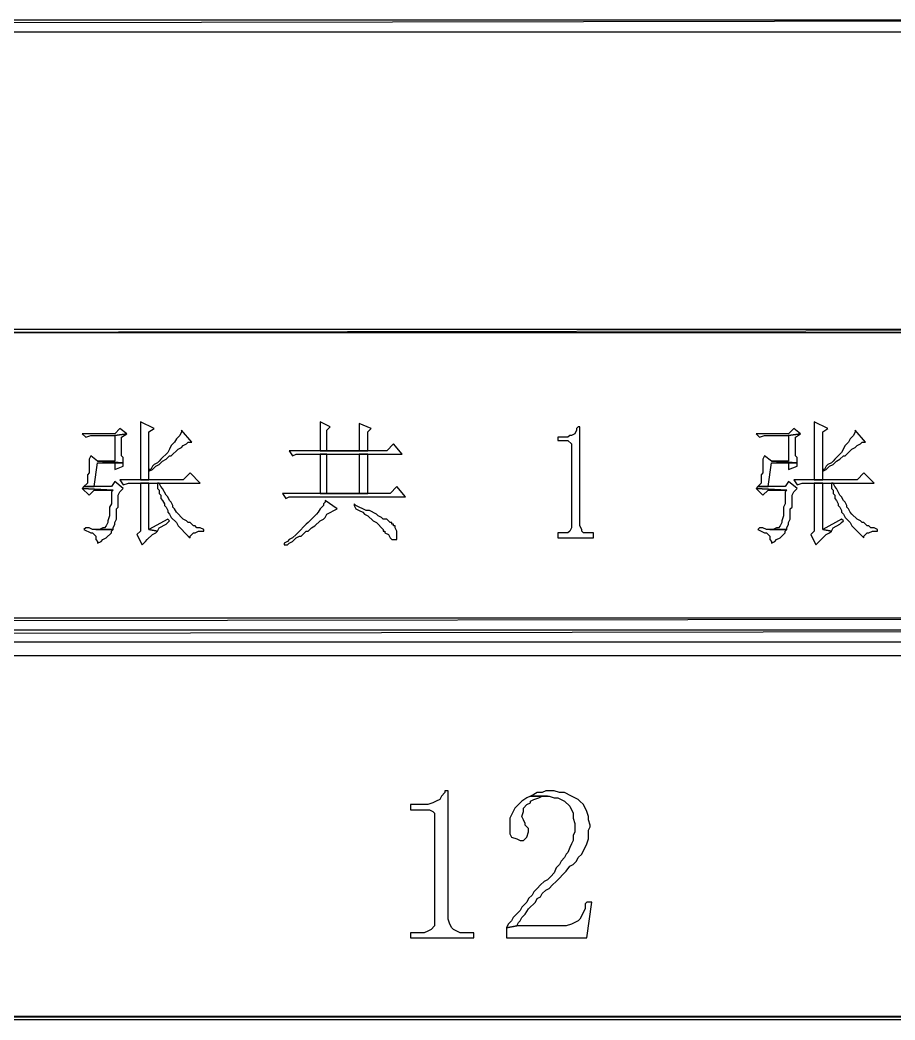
# Model space of a CAD drawing. Extents: x -15.4 to 0.8, y 0.3 to 11.8.
# Drawn here: x -0.7483 to -0.3219, y 0.5669 to 1.0544 of the extents above; entities that cross this region are included whole.
import ezdxf

# ---------------------------------------------------------------- set-up
doc = ezdxf.new("R2010")
doc.units = 0
doc.header["$MEASUREMENT"] = 0
doc.linetypes.add('AUSGEZOGEN', pattern=[0])
doc.layers.get('0').update_dxf_attribs({"linetype": 'AUSGEZOGEN'})

msp = doc.modelspace()

# ---------------------------------------------------------------- linework, layer by layer
for points in [[(0.08455, 1.0544), (-3.26545, 1.04856), (-3.26545, 1.04856), (-3.27128, 1.0544), (0.08455, 1.0544)], [(0.07872, 1.04856), (0.08455, 1.0544), (0.08455, 1.0544), (-3.26545, 1.04856), (0.07872, 1.04856)], [(-1.03545, 0.90356), (-1.03545, 0.9019), (-1.03545, 0.9019), (0.08122, 0.90356), (-1.03545, 0.90356)], [(-1.03545, 0.9019), (0.08122, 0.90356), (0.08122, 0.90356), (0.08122, 0.9019), (-1.03545, 0.9019)], [(-0.68961, 0.85856), (-0.68961, 0.83023), (-0.68961, 0.83023), (-0.68545, 0.83023), (-0.68545, 0.83023), (-0.68545, 0.85356), (-0.68545, 0.85356), (-0.68295, 0.85523), (-0.68961, 0.85856)], [(-0.60211, 0.85856), (-0.60211, 0.8444), (-0.60211, 0.8444), (-0.59878, 0.8444), (-0.59878, 0.8444), (-0.59878, 0.8544), (-0.59878, 0.8544), (-0.59711, 0.85606), (-0.60211, 0.85856)], [(-0.36128, 0.85856), (-0.36128, 0.83023), (-0.36128, 0.83023), (-0.35711, 0.83023), (-0.35711, 0.83023), (-0.35711, 0.85356), (-0.35711, 0.85356), (-0.35461, 0.85523), (-0.36128, 0.85856)], [(-0.69961, 0.85523), (-0.70211, 0.85273), (-0.70211, 0.85273), (-0.71795, 0.85273), (-0.71795, 0.85273), (-0.71628, 0.85106), (-0.71628, 0.85106), (-0.71378, 0.8519), (-0.71378, 0.8519), (-0.70211, 0.8519), (-0.70211, 0.8519), (-0.69628, 0.85273), (-0.69961, 0.85523)], [(-0.66961, 0.8544), (-0.66961, 0.85356), (-0.66961, 0.85356), (-0.67045, 0.8519), (-0.67045, 0.8519), (-0.67128, 0.85106), (-0.67128, 0.85106), (-0.67211, 0.85023), (-0.67211, 0.85023), (-0.67295, 0.84856), (-0.67295, 0.84856), (-0.67461, 0.8469), (-0.67461, 0.8469), (-0.67545, 0.84523), (-0.67545, 0.84523), (-0.67628, 0.84356), (-0.67628, 0.84356), (-0.67961, 0.84023), (-0.67961, 0.84023), (-0.68045, 0.8394), (-0.68045, 0.8394), (-0.68128, 0.83856), (-0.68128, 0.83856), (-0.68295, 0.83773), (-0.68295, 0.83773), (-0.68378, 0.8369), (-0.68378, 0.8369), (-0.68461, 0.83523), (-0.68461, 0.83523), (-0.68545, 0.83523), (-0.68545, 0.83523), (-0.68545, 0.8344), (-0.68545, 0.8344), (-0.68378, 0.83523), (-0.68378, 0.83523), (-0.68211, 0.8369), (-0.68211, 0.8369), (-0.68045, 0.83773), (-0.68045, 0.83773), (-0.67878, 0.8394), (-0.67878, 0.8394), (-0.67711, 0.84023), (-0.67711, 0.84023), (-0.67628, 0.84106), (-0.67628, 0.84106), (-0.67545, 0.8419), (-0.67545, 0.8419), (-0.67461, 0.8419), (-0.67461, 0.8419), (-0.67128, 0.84523), (-0.67128, 0.84523), (-0.66961, 0.84606), (-0.66961, 0.84606), (-0.66878, 0.8469), (-0.66878, 0.8469), (-0.66711, 0.84773), (-0.66711, 0.84773), (-0.66628, 0.84856), (-0.66628, 0.84856), (-0.66461, 0.84856), (-0.66961, 0.8544)], [(-0.58295, 0.85773), (-0.58295, 0.8444), (-0.58295, 0.8444), (-0.60211, 0.8444), (-0.60211, 0.8444), (-0.57878, 0.8444), (-0.57878, 0.8444), (-0.57878, 0.85356), (-0.57878, 0.85356), (-0.57711, 0.85523), (-0.58295, 0.85773)], [(-0.47545, 0.85606), (-0.47628, 0.85606), (-0.47628, 0.85606), (-0.47711, 0.85523), (-0.47711, 0.85523), (-0.47711, 0.8544), (-0.47711, 0.8544), (-0.47795, 0.85273), (-0.47795, 0.85273), (-0.47961, 0.8519), (-0.47961, 0.8519), (-0.48045, 0.8519), (-0.48045, 0.8519), (-0.48128, 0.85106), (-0.48128, 0.85106), (-0.48628, 0.85106), (-0.48628, 0.85106), (-0.48628, 0.8494), (-0.48628, 0.8494), (-0.48128, 0.8494), (-0.48128, 0.8494), (-0.47961, 0.84773), (-0.47961, 0.84773), (-0.47961, 0.8069), (-0.47961, 0.8069), (-0.48045, 0.80523), (-0.48045, 0.80523), (-0.48128, 0.8044), (-0.48128, 0.8044), (-0.48628, 0.8044), (-0.48628, 0.8044), (-0.48628, 0.8019), (-0.48628, 0.8019), (-0.46878, 0.8019), (-0.46878, 0.8019), (-0.46878, 0.8044), (-0.46878, 0.8044), (-0.47378, 0.8044), (-0.47378, 0.8044), (-0.47461, 0.80523), (-0.47461, 0.80523), (-0.47461, 0.80606), (-0.47461, 0.80606), (-0.47545, 0.80773), (-0.47545, 0.80773), (-0.47545, 0.8094), (-0.47545, 0.85606)], [(-0.37128, 0.85523), (-0.37378, 0.85273), (-0.37378, 0.85273), (-0.38961, 0.85273), (-0.38961, 0.85273), (-0.38795, 0.85106), (-0.38795, 0.85106), (-0.38545, 0.8519), (-0.38545, 0.8519), (-0.37378, 0.8519), (-0.37378, 0.8519), (-0.36795, 0.85273), (-0.37128, 0.85523)], [(-0.34128, 0.8544), (-0.34128, 0.85356), (-0.34128, 0.85356), (-0.34211, 0.8519), (-0.34211, 0.8519), (-0.34378, 0.85023), (-0.34378, 0.85023), (-0.34461, 0.84856), (-0.34461, 0.84856), (-0.34628, 0.8469), (-0.34628, 0.8469), (-0.34795, 0.84356), (-0.34795, 0.84356), (-0.35128, 0.84023), (-0.35128, 0.84023), (-0.35211, 0.8394), (-0.35211, 0.8394), (-0.35295, 0.83856), (-0.35295, 0.83856), (-0.35461, 0.83773), (-0.35461, 0.83773), (-0.35545, 0.8369), (-0.35545, 0.8369), (-0.35628, 0.83523), (-0.35628, 0.83523), (-0.35711, 0.83523), (-0.35711, 0.83523), (-0.35711, 0.8344), (-0.35711, 0.8344), (-0.35545, 0.83523), (-0.35545, 0.83523), (-0.35378, 0.8369), (-0.35378, 0.8369), (-0.35211, 0.83773), (-0.35211, 0.83773), (-0.35045, 0.8394), (-0.35045, 0.8394), (-0.34878, 0.84023), (-0.34878, 0.84023), (-0.34711, 0.8419), (-0.34711, 0.8419), (-0.34628, 0.8419), (-0.34628, 0.8419), (-0.34378, 0.8444), (-0.34378, 0.8444), (-0.34295, 0.84523), (-0.34295, 0.84523), (-0.34128, 0.84606), (-0.34128, 0.84606), (-0.34045, 0.8469), (-0.34045, 0.8469), (-0.33878, 0.84773), (-0.33878, 0.84773), (-0.33795, 0.84856), (-0.33795, 0.84856), (-0.33628, 0.84856), (-0.34128, 0.8544)], [(-0.69628, 0.85273), (-0.70211, 0.8519), (-0.70211, 0.8519), (-0.70211, 0.8394), (-0.70211, 0.8394), (-0.71045, 0.8394), (-0.71045, 0.8394), (-0.69795, 0.83856), (-0.69795, 0.83856), (-0.69795, 0.84106), (-0.69795, 0.84106), (-0.69878, 0.8419), (-0.69878, 0.8419), (-0.69878, 0.85106), (-0.69628, 0.85273)], [(-0.36795, 0.85273), (-0.37378, 0.8519), (-0.37378, 0.8519), (-0.37378, 0.8394), (-0.37378, 0.8394), (-0.38211, 0.8394), (-0.38211, 0.8394), (-0.36961, 0.83856), (-0.36961, 0.83856), (-0.36961, 0.84106), (-0.36961, 0.84106), (-0.37045, 0.8419), (-0.37045, 0.8419), (-0.37045, 0.85106), (-0.36795, 0.85273)], [(-0.56628, 0.84773), (-0.56961, 0.8444), (-0.56961, 0.8444), (-0.61711, 0.8444), (-0.61711, 0.8444), (-0.61545, 0.8419), (-0.61545, 0.8419), (-0.61378, 0.84273), (-0.61378, 0.84273), (-0.56211, 0.84273), (-0.56628, 0.84773)], [(-0.71378, 0.8419), (-0.71461, 0.84023), (-0.71461, 0.84023), (-0.71461, 0.83356), (-0.71461, 0.83356), (-0.71545, 0.83273), (-0.71545, 0.83273), (-0.71545, 0.82856), (-0.71545, 0.82856), (-0.71711, 0.8269), (-0.71711, 0.8269), (-0.71211, 0.8269), (-0.71211, 0.8269), (-0.71045, 0.83856), (-0.71045, 0.83856), (-0.69795, 0.83856), (-0.69795, 0.83856), (-0.71045, 0.8394), (-0.71378, 0.8419)], [(-0.69795, 0.83856), (-0.70211, 0.83856), (-0.70211, 0.83856), (-0.70211, 0.83523), (-0.70211, 0.83523), (-0.69795, 0.8369), (-0.69795, 0.8369), (-0.69795, 0.83773), (-0.69795, 0.83856)], [(-0.59878, 0.82356), (-0.59878, 0.84273), (-0.59878, 0.84273), (-0.60211, 0.84273), (-0.60211, 0.84273), (-0.60211, 0.82356), (-0.60211, 0.82356), (-0.59878, 0.82356), (-0.59878, 0.82356)], [(-0.57878, 0.84273), (-0.58295, 0.84273), (-0.58295, 0.84273), (-0.58295, 0.82356), (-0.58295, 0.82356), (-0.60211, 0.82356), (-0.60211, 0.82356), (-0.57878, 0.82356), (-0.57878, 0.84273)], [(-0.38545, 0.8419), (-0.38628, 0.84023), (-0.38628, 0.84023), (-0.38628, 0.83356), (-0.38628, 0.83356), (-0.38711, 0.83273), (-0.38711, 0.83273), (-0.38711, 0.82856), (-0.38711, 0.82856), (-0.38878, 0.8269), (-0.38878, 0.8269), (-0.38378, 0.8269), (-0.38378, 0.8269), (-0.38211, 0.83856), (-0.38211, 0.83856), (-0.36961, 0.83856), (-0.36961, 0.83856), (-0.38211, 0.8394), (-0.38545, 0.8419)], [(-0.36961, 0.83856), (-0.37378, 0.83856), (-0.37378, 0.83856), (-0.37378, 0.83523), (-0.37378, 0.83523), (-0.36961, 0.8369), (-0.36961, 0.8369), (-0.36961, 0.83773), (-0.36961, 0.83856)], [(-0.70211, 0.8294), (-0.70378, 0.8269), (-0.70378, 0.8269), (-0.71711, 0.8269), (-0.71711, 0.8269), (-0.71795, 0.82606), (-0.71795, 0.82606), (-0.70295, 0.82523), (-0.70295, 0.82523), (-0.70378, 0.8244), (-0.70378, 0.8244), (-0.70378, 0.81856), (-0.70378, 0.81856), (-0.70461, 0.8169), (-0.70461, 0.8169), (-0.70461, 0.81273), (-0.70461, 0.81273), (-0.70545, 0.81023), (-0.70545, 0.81023), (-0.70545, 0.8094), (-0.70545, 0.8094), (-0.70628, 0.80773), (-0.70628, 0.80773), (-0.70711, 0.8069), (-0.70711, 0.8069), (-0.70795, 0.8069), (-0.70795, 0.8069), (-0.70961, 0.80606), (-0.70961, 0.80606), (-0.71128, 0.80606), (-0.71128, 0.80606), (-0.70295, 0.80606), (-0.70295, 0.80606), (-0.70295, 0.8069), (-0.70295, 0.8069), (-0.70211, 0.80856), (-0.70211, 0.80856), (-0.70211, 0.8094), (-0.70211, 0.8094), (-0.70128, 0.81106), (-0.70128, 0.81106), (-0.70128, 0.81606), (-0.70128, 0.81606), (-0.70045, 0.8169), (-0.70045, 0.8169), (-0.70045, 0.82273), (-0.70045, 0.82273), (-0.69961, 0.8244), (-0.69961, 0.8244), (-0.69795, 0.82606), (-0.70211, 0.8294)], [(-0.66545, 0.83356), (-0.66878, 0.83023), (-0.66878, 0.83023), (-0.69961, 0.83023), (-0.69961, 0.83023), (-0.69795, 0.82773), (-0.69795, 0.82773), (-0.69545, 0.82856), (-0.69545, 0.82856), (-0.66045, 0.82856), (-0.66545, 0.83356)], [(-0.37378, 0.8294), (-0.37545, 0.8269), (-0.37545, 0.8269), (-0.38878, 0.8269), (-0.38878, 0.8269), (-0.38961, 0.82606), (-0.38961, 0.82606), (-0.37461, 0.82523), (-0.37461, 0.82523), (-0.37545, 0.8244), (-0.37545, 0.8244), (-0.37545, 0.81856), (-0.37545, 0.81856), (-0.37628, 0.8169), (-0.37628, 0.8169), (-0.37628, 0.81273), (-0.37628, 0.81273), (-0.37711, 0.81023), (-0.37711, 0.81023), (-0.37711, 0.8094), (-0.37711, 0.8094), (-0.37795, 0.80773), (-0.37795, 0.80773), (-0.37878, 0.8069), (-0.37878, 0.8069), (-0.37961, 0.8069), (-0.37961, 0.8069), (-0.38128, 0.80606), (-0.38128, 0.80606), (-0.38295, 0.80606), (-0.38295, 0.80606), (-0.37461, 0.80606), (-0.37461, 0.80606), (-0.37461, 0.8069), (-0.37461, 0.8069), (-0.37378, 0.80856), (-0.37378, 0.80856), (-0.37378, 0.8094), (-0.37378, 0.8094), (-0.37295, 0.81106), (-0.37295, 0.81106), (-0.37295, 0.81606), (-0.37295, 0.81606), (-0.37211, 0.8169), (-0.37211, 0.8169), (-0.37211, 0.82273), (-0.37211, 0.82273), (-0.37128, 0.8244), (-0.37128, 0.8244), (-0.36961, 0.82606), (-0.37378, 0.8294)], [(-0.33711, 0.83356), (-0.34045, 0.83023), (-0.34045, 0.83023), (-0.37128, 0.83023), (-0.37128, 0.83023), (-0.36961, 0.82773), (-0.36961, 0.82773), (-0.36711, 0.82856), (-0.36711, 0.82856), (-0.33211, 0.82856), (-0.33711, 0.83356)], [(-0.71795, 0.82606), (-0.71461, 0.82273), (-0.71461, 0.82273), (-0.71211, 0.82523), (-0.71211, 0.82523), (-0.70295, 0.82523), (-0.71795, 0.82606)], [(-0.68545, 0.82856), (-0.68961, 0.82856), (-0.68961, 0.82856), (-0.68961, 0.80523), (-0.68961, 0.80523), (-0.69128, 0.80356), (-0.69128, 0.80356), (-0.68878, 0.79856), (-0.68878, 0.79856), (-0.68711, 0.80023), (-0.68711, 0.80023), (-0.68628, 0.80106), (-0.68628, 0.80106), (-0.68378, 0.80356), (-0.68378, 0.80356), (-0.68211, 0.8044), (-0.68211, 0.8044), (-0.68128, 0.80523), (-0.68128, 0.80523), (-0.68545, 0.80606), (-0.68545, 0.82856)], [(-0.68045, 0.82856), (-0.68128, 0.82856), (-0.68128, 0.82856), (-0.68128, 0.82606), (-0.68128, 0.82606), (-0.68045, 0.82523), (-0.68045, 0.82523), (-0.68045, 0.82356), (-0.68045, 0.82356), (-0.67961, 0.82273), (-0.67961, 0.82273), (-0.67961, 0.82106), (-0.67961, 0.82106), (-0.67878, 0.82023), (-0.67878, 0.82023), (-0.67795, 0.81856), (-0.67795, 0.81856), (-0.67795, 0.81773), (-0.67795, 0.81773), (-0.67711, 0.8169), (-0.67711, 0.8169), (-0.67628, 0.81523), (-0.67628, 0.81523), (-0.67628, 0.8144), (-0.67628, 0.8144), (-0.67545, 0.81356), (-0.67545, 0.81356), (-0.67461, 0.8119), (-0.67461, 0.8119), (-0.67211, 0.8094), (-0.67211, 0.8094), (-0.67128, 0.80773), (-0.67128, 0.80773), (-0.66628, 0.80273), (-0.66628, 0.80273), (-0.66545, 0.8019), (-0.66545, 0.8019), (-0.66545, 0.80273), (-0.66545, 0.80273), (-0.66378, 0.8044), (-0.66378, 0.8044), (-0.66295, 0.8044), (-0.66295, 0.8044), (-0.66128, 0.80523), (-0.66128, 0.80523), (-0.65878, 0.80523), (-0.65878, 0.80523), (-0.65878, 0.80606), (-0.65878, 0.80606), (-0.66045, 0.8069), (-0.66045, 0.8069), (-0.66211, 0.8069), (-0.66211, 0.8069), (-0.66295, 0.80773), (-0.66295, 0.80773), (-0.66378, 0.80773), (-0.66378, 0.80773), (-0.66461, 0.80856), (-0.66461, 0.80856), (-0.66545, 0.8094), (-0.66545, 0.8094), (-0.66628, 0.8094), (-0.66628, 0.8094), (-0.66711, 0.81023), (-0.66711, 0.81023), (-0.66878, 0.81106), (-0.66878, 0.81106), (-0.67211, 0.8144), (-0.67211, 0.8144), (-0.67295, 0.81606), (-0.67295, 0.81606), (-0.67378, 0.8169), (-0.67378, 0.8169), (-0.67378, 0.81773), (-0.67378, 0.81773), (-0.67461, 0.8194), (-0.67461, 0.8194), (-0.67545, 0.82023), (-0.67545, 0.82023), (-0.67628, 0.8219), (-0.67628, 0.8219), (-0.67711, 0.82273), (-0.67711, 0.82273), (-0.67878, 0.82606), (-0.67878, 0.82606), (-0.67961, 0.8269), (-0.67961, 0.8269), (-0.68045, 0.82856), (-0.68045, 0.82856)], [(-0.56461, 0.8269), (-0.56795, 0.82356), (-0.56795, 0.82356), (-0.62045, 0.82356), (-0.62045, 0.82356), (-0.61878, 0.82106), (-0.61878, 0.82106), (-0.61711, 0.8219), (-0.61711, 0.8219), (-0.56045, 0.8219), (-0.56461, 0.8269)], [(-0.38961, 0.82606), (-0.38628, 0.82273), (-0.38628, 0.82273), (-0.38378, 0.82523), (-0.38378, 0.82523), (-0.37461, 0.82523), (-0.38961, 0.82606)], [(-0.35711, 0.82856), (-0.36128, 0.82856), (-0.36128, 0.82856), (-0.36128, 0.80523), (-0.36128, 0.80523), (-0.36295, 0.80356), (-0.36295, 0.80356), (-0.36045, 0.79856), (-0.36045, 0.79856), (-0.35545, 0.80356), (-0.35545, 0.80356), (-0.35378, 0.8044), (-0.35378, 0.8044), (-0.35295, 0.80523), (-0.35295, 0.80523), (-0.35711, 0.80606), (-0.35711, 0.82856)], [(-0.35211, 0.82856), (-0.35295, 0.82856), (-0.35295, 0.82856), (-0.35295, 0.82606), (-0.35295, 0.82606), (-0.35211, 0.82523), (-0.35211, 0.82523), (-0.35211, 0.82356), (-0.35211, 0.82356), (-0.35128, 0.82273), (-0.35128, 0.82273), (-0.35128, 0.82106), (-0.35128, 0.82106), (-0.35045, 0.82023), (-0.35045, 0.82023), (-0.34961, 0.81856), (-0.34961, 0.81856), (-0.34961, 0.81773), (-0.34961, 0.81773), (-0.34878, 0.8169), (-0.34878, 0.8169), (-0.34795, 0.81523), (-0.34795, 0.81523), (-0.34795, 0.8144), (-0.34795, 0.8144), (-0.34711, 0.81356), (-0.34711, 0.81356), (-0.34628, 0.8119), (-0.34628, 0.8119), (-0.34378, 0.8094), (-0.34378, 0.8094), (-0.34295, 0.80773), (-0.34295, 0.80773), (-0.33711, 0.8019), (-0.33711, 0.8019), (-0.33711, 0.80273), (-0.33711, 0.80273), (-0.33545, 0.8044), (-0.33545, 0.8044), (-0.33461, 0.8044), (-0.33461, 0.8044), (-0.33295, 0.80523), (-0.33295, 0.80523), (-0.33045, 0.80523), (-0.33045, 0.80523), (-0.33045, 0.80606), (-0.33045, 0.80606), (-0.33211, 0.8069), (-0.33211, 0.8069), (-0.33378, 0.8069), (-0.33378, 0.8069), (-0.33461, 0.80773), (-0.33461, 0.80773), (-0.33545, 0.80773), (-0.33545, 0.80773), (-0.33628, 0.80856), (-0.33628, 0.80856), (-0.33711, 0.8094), (-0.33711, 0.8094), (-0.33795, 0.8094), (-0.33795, 0.8094), (-0.33878, 0.81023), (-0.33878, 0.81023), (-0.34045, 0.81106), (-0.34045, 0.81106), (-0.34295, 0.81356), (-0.34295, 0.81356), (-0.34378, 0.8144), (-0.34378, 0.8144), (-0.34461, 0.81606), (-0.34461, 0.81606), (-0.34545, 0.8169), (-0.34545, 0.8169), (-0.34545, 0.81773), (-0.34545, 0.81773), (-0.34628, 0.8194), (-0.34628, 0.8194), (-0.34711, 0.82023), (-0.34711, 0.82023), (-0.34795, 0.8219), (-0.34795, 0.8219), (-0.34878, 0.82273), (-0.34878, 0.82273), (-0.35045, 0.82606), (-0.35045, 0.82606), (-0.35128, 0.8269), (-0.35128, 0.8269), (-0.35211, 0.82856), (-0.35211, 0.82856)], [(-0.59961, 0.82023), (-0.59961, 0.8194), (-0.59961, 0.8194), (-0.60045, 0.81856), (-0.60045, 0.81856), (-0.60045, 0.81773), (-0.60045, 0.81773), (-0.60211, 0.81606), (-0.60211, 0.81606), (-0.60295, 0.8144), (-0.60295, 0.8144), (-0.60378, 0.81356), (-0.60378, 0.81356), (-0.60795, 0.8094), (-0.60795, 0.8094), (-0.60878, 0.80856), (-0.60878, 0.80856), (-0.61295, 0.8044), (-0.61295, 0.8044), (-0.61378, 0.80356), (-0.61378, 0.80356), (-0.61545, 0.8019), (-0.61545, 0.8019), (-0.61711, 0.80106), (-0.61711, 0.80106), (-0.61795, 0.80023), (-0.61795, 0.80023), (-0.61961, 0.7994), (-0.61961, 0.7994), (-0.61961, 0.79856), (-0.61961, 0.79856), (-0.61795, 0.79856), (-0.61795, 0.79856), (-0.61711, 0.7994), (-0.61711, 0.7994), (-0.61545, 0.80023), (-0.61545, 0.80023), (-0.61378, 0.8019), (-0.61378, 0.8019), (-0.61211, 0.80273), (-0.61211, 0.80273), (-0.61128, 0.80273), (-0.61128, 0.80273), (-0.60878, 0.80523), (-0.60878, 0.80523), (-0.60795, 0.80523), (-0.60795, 0.80523), (-0.60628, 0.8069), (-0.60628, 0.8069), (-0.60461, 0.80773), (-0.60461, 0.80773), (-0.60211, 0.81023), (-0.60211, 0.81023), (-0.60045, 0.81106), (-0.60045, 0.81106), (-0.59961, 0.8119), (-0.59961, 0.8119), (-0.59878, 0.81356), (-0.59878, 0.81356), (-0.59378, 0.81606), (-0.59961, 0.82023)], [(-0.58545, 0.81856), (-0.58545, 0.81773), (-0.58545, 0.81773), (-0.58461, 0.81606), (-0.58461, 0.81606), (-0.58295, 0.81523), (-0.58295, 0.81523), (-0.58128, 0.8144), (-0.58128, 0.8144), (-0.58045, 0.81356), (-0.58045, 0.81356), (-0.57878, 0.81273), (-0.57878, 0.81273), (-0.57628, 0.81023), (-0.57628, 0.81023), (-0.57461, 0.8094), (-0.57461, 0.8094), (-0.57378, 0.80856), (-0.57378, 0.80856), (-0.57211, 0.8069), (-0.57211, 0.8069), (-0.57128, 0.80606), (-0.57128, 0.80606), (-0.57128, 0.80523), (-0.57128, 0.80523), (-0.57045, 0.80523), (-0.57045, 0.80523), (-0.57045, 0.8044), (-0.57045, 0.8044), (-0.56878, 0.80356), (-0.56878, 0.80356), (-0.56795, 0.8019), (-0.56795, 0.8019), (-0.56711, 0.80106), (-0.56711, 0.80106), (-0.56461, 0.80106), (-0.56461, 0.80106), (-0.56461, 0.80523), (-0.56461, 0.80523), (-0.56545, 0.8069), (-0.56545, 0.8069), (-0.56545, 0.80773), (-0.56545, 0.80773), (-0.56628, 0.80773), (-0.56628, 0.80773), (-0.56628, 0.80856), (-0.56628, 0.80856), (-0.56711, 0.80856), (-0.56711, 0.80856), (-0.56711, 0.8094), (-0.56711, 0.8094), (-0.56795, 0.8094), (-0.56795, 0.8094), (-0.56961, 0.81106), (-0.56961, 0.81106), (-0.57128, 0.81106), (-0.57128, 0.81106), (-0.57211, 0.8119), (-0.57211, 0.8119), (-0.57378, 0.81273), (-0.57378, 0.81273), (-0.57461, 0.81356), (-0.57461, 0.81356), (-0.57795, 0.81523), (-0.57795, 0.81523), (-0.57961, 0.81523), (-0.57961, 0.81523), (-0.58128, 0.81606), (-0.58128, 0.81606), (-0.58295, 0.8169), (-0.58295, 0.8169), (-0.58461, 0.81773), (-0.58545, 0.81856)], [(-0.67628, 0.81106), (-0.68545, 0.80606), (-0.68545, 0.80606), (-0.68128, 0.80523), (-0.68128, 0.80523), (-0.68045, 0.8069), (-0.68045, 0.8069), (-0.67711, 0.80856), (-0.67711, 0.80856), (-0.67628, 0.8094), (-0.67628, 0.8094), (-0.67545, 0.81023), (-0.67628, 0.81106)], [(-0.34795, 0.81106), (-0.35711, 0.80606), (-0.35711, 0.80606), (-0.35295, 0.80523), (-0.35295, 0.80523), (-0.35211, 0.8069), (-0.35211, 0.8069), (-0.34878, 0.80856), (-0.34878, 0.80856), (-0.34795, 0.8094), (-0.34795, 0.8094), (-0.34711, 0.81023), (-0.34795, 0.81106)], [(-0.71628, 0.8069), (-0.71711, 0.80606), (-0.71711, 0.80606), (-0.71378, 0.8044), (-0.71378, 0.8044), (-0.71295, 0.8044), (-0.71295, 0.8044), (-0.71128, 0.80273), (-0.71128, 0.80273), (-0.71128, 0.80106), (-0.71128, 0.80106), (-0.71045, 0.80023), (-0.71045, 0.80023), (-0.71045, 0.7994), (-0.71045, 0.7994), (-0.70878, 0.80023), (-0.70878, 0.80023), (-0.70795, 0.80106), (-0.70795, 0.80106), (-0.70628, 0.8019), (-0.70628, 0.8019), (-0.70378, 0.8044), (-0.70378, 0.8044), (-0.70378, 0.80523), (-0.70378, 0.80523), (-0.70295, 0.80606), (-0.70295, 0.80606), (-0.71295, 0.80606), (-0.71295, 0.80606), (-0.71461, 0.8069), (-0.71461, 0.8069), (-0.71545, 0.8069), (-0.71628, 0.8069)], [(-0.38795, 0.8069), (-0.38878, 0.80606), (-0.38878, 0.80606), (-0.38545, 0.8044), (-0.38545, 0.8044), (-0.38461, 0.8044), (-0.38461, 0.8044), (-0.38295, 0.80273), (-0.38295, 0.80273), (-0.38295, 0.80106), (-0.38295, 0.80106), (-0.38211, 0.80023), (-0.38211, 0.80023), (-0.38211, 0.7994), (-0.38211, 0.7994), (-0.38045, 0.80023), (-0.38045, 0.80023), (-0.37961, 0.80106), (-0.37961, 0.80106), (-0.37795, 0.8019), (-0.37795, 0.8019), (-0.37545, 0.8044), (-0.37545, 0.8044), (-0.37545, 0.80523), (-0.37545, 0.80523), (-0.37461, 0.80606), (-0.37461, 0.80606), (-0.38461, 0.80606), (-0.38461, 0.80606), (-0.38628, 0.8069), (-0.38628, 0.8069), (-0.38711, 0.8069), (-0.38795, 0.8069)], [(-14.91878, 0.76273), (-14.91878, 0.7444), (-14.91878, 0.7444), (0.07205, 0.76273), (-14.91878, 0.76273)], [(-14.91878, 0.7444), (0.07205, 0.76273), (0.07205, 0.76273), (0.09039, 0.7444), (-14.91878, 0.7444)], [(-3.26878, 0.7569), (-3.26878, 0.75106), (-3.26878, 0.75106), (0.07872, 0.7569), (-3.26878, 0.7569)], [(-3.26878, 0.75106), (0.07872, 0.7569), (0.07872, 0.7569), (0.08455, 0.75106), (-3.26878, 0.75106)], [(-0.53961, 0.67856), (-0.54128, 0.67856), (-0.54128, 0.67856), (-0.54128, 0.67773), (-0.54128, 0.67773), (-0.54295, 0.67606), (-0.54295, 0.67606), (-0.54378, 0.6744), (-0.54378, 0.6744), (-0.54545, 0.67356), (-0.54545, 0.67356), (-0.54711, 0.67273), (-0.54711, 0.67273), (-0.54961, 0.6719), (-0.54961, 0.6719), (-0.55795, 0.6719), (-0.55795, 0.6719), (-0.55795, 0.6694), (-0.55795, 0.6694), (-0.54878, 0.6694), (-0.54878, 0.6694), (-0.54711, 0.66856), (-0.54711, 0.66856), (-0.54628, 0.66773), (-0.54628, 0.66773), (-0.54628, 0.61273), (-0.54628, 0.61273), (-0.54795, 0.61106), (-0.54795, 0.61106), (-0.54961, 0.61023), (-0.54961, 0.61023), (-0.55128, 0.6094), (-0.55128, 0.6094), (-0.55795, 0.6094), (-0.55795, 0.6094), (-0.55795, 0.6069), (-0.55795, 0.6069), (-0.52711, 0.6069), (-0.52711, 0.6069), (-0.52711, 0.6094), (-0.52711, 0.6094), (-0.53378, 0.6094), (-0.53378, 0.6094), (-0.53711, 0.61106), (-0.53711, 0.61106), (-0.53795, 0.6119), (-0.53795, 0.6119), (-0.53878, 0.61356), (-0.53878, 0.61356), (-0.53961, 0.61606), (-0.53961, 0.67856)], [(-0.49045, 0.67856), (-0.49211, 0.67856), (-0.49211, 0.67856), (-0.49378, 0.67773), (-0.49378, 0.67773), (-0.49628, 0.67773), (-0.49628, 0.67773), (-0.49795, 0.6769), (-0.49795, 0.6769), (-0.49961, 0.67606), (-0.49961, 0.67606), (-0.49045, 0.67606), (-0.49045, 0.67606), (-0.48795, 0.67523), (-0.48795, 0.67523), (-0.48628, 0.67523), (-0.48628, 0.67523), (-0.48461, 0.6744), (-0.48461, 0.6744), (-0.48295, 0.67356), (-0.48295, 0.67356), (-0.48045, 0.67106), (-0.48045, 0.67106), (-0.47878, 0.66773), (-0.47878, 0.66773), (-0.47878, 0.66523), (-0.47878, 0.66523), (-0.47795, 0.66273), (-0.47795, 0.66273), (-0.47795, 0.65856), (-0.47795, 0.65856), (-0.47878, 0.6569), (-0.47878, 0.6569), (-0.47878, 0.6544), (-0.47878, 0.6544), (-0.47961, 0.65273), (-0.47961, 0.65273), (-0.48045, 0.65106), (-0.48045, 0.65106), (-0.48128, 0.64856), (-0.48128, 0.64856), (-0.48211, 0.64773), (-0.48211, 0.64773), (-0.48295, 0.64606), (-0.48295, 0.64606), (-0.48461, 0.6444), (-0.48461, 0.6444), (-0.48545, 0.64273), (-0.48545, 0.64273), (-0.48711, 0.64106), (-0.48711, 0.64106), (-0.48795, 0.63856), (-0.48795, 0.63856), (-0.48961, 0.6369), (-0.48961, 0.6369), (-0.49128, 0.63523), (-0.49128, 0.63523), (-0.49295, 0.6344), (-0.49295, 0.6344), (-0.49461, 0.63273), (-0.49461, 0.63273), (-0.49628, 0.63106), (-0.49628, 0.63106), (-0.49795, 0.6294), (-0.49795, 0.6294), (-0.49878, 0.62773), (-0.49878, 0.62773), (-0.50045, 0.62606), (-0.50045, 0.62606), (-0.50128, 0.6244), (-0.50128, 0.6244), (-0.50378, 0.6219), (-0.50378, 0.6219), (-0.50461, 0.62023), (-0.50461, 0.62023), (-0.50795, 0.6169), (-0.50795, 0.6169), (-0.50878, 0.61523), (-0.50878, 0.61523), (-0.51045, 0.61356), (-0.51045, 0.61356), (-0.51128, 0.6119), (-0.51128, 0.6119), (-0.50628, 0.61273), (-0.50628, 0.61273), (-0.50545, 0.6144), (-0.50545, 0.6144), (-0.50461, 0.61523), (-0.50461, 0.61523), (-0.50378, 0.6169), (-0.50378, 0.6169), (-0.50211, 0.61856), (-0.50211, 0.61856), (-0.50045, 0.62106), (-0.50045, 0.62106), (-0.49711, 0.6244), (-0.49711, 0.6244), (-0.49628, 0.62606), (-0.49628, 0.62606), (-0.49461, 0.6269), (-0.49461, 0.6269), (-0.49378, 0.62856), (-0.49378, 0.62856), (-0.49211, 0.63023), (-0.49211, 0.63023), (-0.49045, 0.63106), (-0.49045, 0.63106), (-0.48878, 0.63273), (-0.48878, 0.63273), (-0.48711, 0.6344), (-0.48711, 0.6344), (-0.48211, 0.6394), (-0.48211, 0.6394), (-0.48045, 0.6419), (-0.48045, 0.6419), (-0.47878, 0.64273), (-0.47878, 0.64273), (-0.47711, 0.6444), (-0.47711, 0.6444), (-0.47628, 0.64606), (-0.47628, 0.64606), (-0.47461, 0.64773), (-0.47461, 0.64773), (-0.47211, 0.65273), (-0.47211, 0.65273), (-0.47128, 0.65523), (-0.47128, 0.65523), (-0.47128, 0.6594), (-0.47128, 0.6594), (-0.47045, 0.66106), (-0.47045, 0.66106), (-0.47045, 0.6619), (-0.47045, 0.6619), (-0.47128, 0.6644), (-0.47128, 0.6644), (-0.47128, 0.66606), (-0.47128, 0.66606), (-0.47211, 0.66856), (-0.47211, 0.66856), (-0.47378, 0.6719), (-0.47378, 0.6719), (-0.47545, 0.67356), (-0.47545, 0.67356), (-0.47628, 0.6744), (-0.47628, 0.6744), (-0.47795, 0.67523), (-0.47795, 0.67523), (-0.47961, 0.67606), (-0.47961, 0.67606), (-0.48295, 0.67773), (-0.48295, 0.67773), (-0.48545, 0.67773), (-0.48545, 0.67773), (-0.48795, 0.67856), (-0.49045, 0.67856)], [(-0.49961, 0.67606), (-0.50128, 0.67523), (-0.50128, 0.67523), (-0.50378, 0.67356), (-0.50378, 0.67356), (-0.50711, 0.67023), (-0.50711, 0.67023), (-0.50878, 0.6669), (-0.50878, 0.6669), (-0.50961, 0.66523), (-0.50961, 0.66523), (-0.50961, 0.65773), (-0.50961, 0.65773), (-0.50878, 0.65606), (-0.50878, 0.65606), (-0.50628, 0.65523), (-0.50628, 0.65523), (-0.50461, 0.6544), (-0.50461, 0.6544), (-0.50295, 0.6544), (-0.50295, 0.6544), (-0.50128, 0.65606), (-0.50128, 0.65606), (-0.50045, 0.65856), (-0.50045, 0.65856), (-0.50045, 0.66023), (-0.50045, 0.66023), (-0.50211, 0.6619), (-0.50211, 0.6619), (-0.50211, 0.66273), (-0.50211, 0.66273), (-0.50295, 0.6644), (-0.50295, 0.6644), (-0.50378, 0.66606), (-0.50378, 0.66606), (-0.50295, 0.66856), (-0.50295, 0.66856), (-0.50295, 0.67023), (-0.50295, 0.67023), (-0.50128, 0.6719), (-0.50128, 0.6719), (-0.49961, 0.67273), (-0.49961, 0.67273), (-0.49961, 0.67356), (-0.49961, 0.67356), (-0.49795, 0.6744), (-0.49795, 0.6744), (-0.49545, 0.67523), (-0.49545, 0.67523), (-0.49378, 0.67606), (-0.49378, 0.67606), (-0.49128, 0.67606), (-0.49961, 0.67606)], [(-0.46961, 0.6244), (-0.47211, 0.6244), (-0.47211, 0.6244), (-0.47295, 0.62356), (-0.47295, 0.62356), (-0.47295, 0.62106), (-0.47295, 0.62106), (-0.47545, 0.61606), (-0.47545, 0.61606), (-0.47628, 0.61523), (-0.47628, 0.61523), (-0.47795, 0.6144), (-0.47795, 0.6144), (-0.47961, 0.61356), (-0.47961, 0.61356), (-0.48211, 0.61273), (-0.48211, 0.61273), (-0.50628, 0.61273), (-0.50628, 0.61273), (-0.51128, 0.6119), (-0.51128, 0.6119), (-0.51128, 0.6069), (-0.51128, 0.6069), (-0.47211, 0.6069), (-0.46961, 0.6244)], [(-15.38378, 0.56856), (-15.38378, 0.5669), (-15.38378, 0.5669), (0.26622, 0.56856), (-15.38378, 0.56856)], [(-15.38378, 0.5669), (0.26622, 0.56856), (0.26622, 0.56856), (0.26872, 0.5669), (-15.38378, 0.5669)]]:
    msp.add_lwpolyline(points)

doc.saveas('drawing.dxf')
